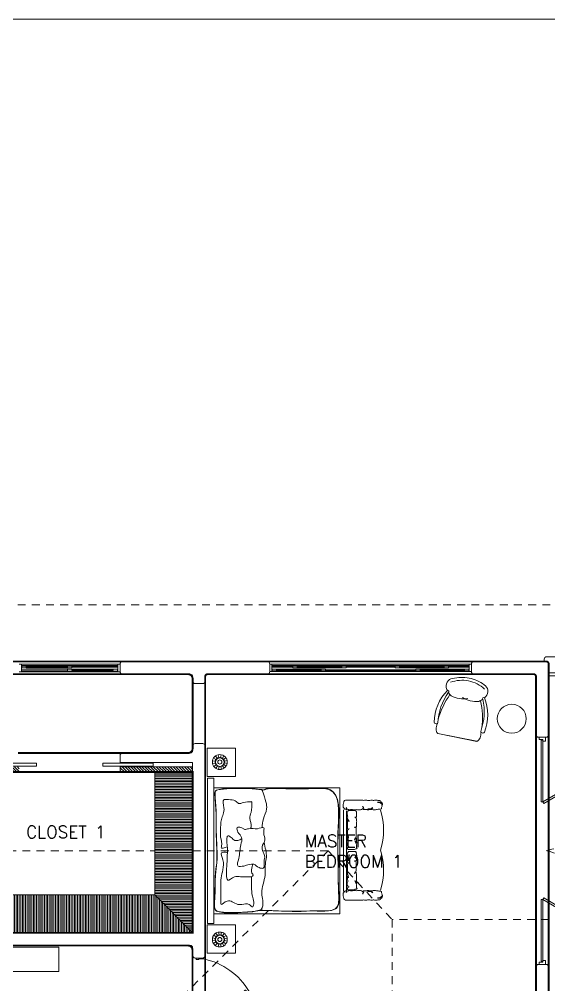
# Model space of a CAD drawing. Header units: metres. Extents: x 8 to 2416, y -346 to 476.
# Drawn here: x 221.16 to 229.56, y -229.36 to -214.06 of the extents above; entities that cross this region are included whole.
import ezdxf

# ---------------------------------------------------------------- set-up
doc = ezdxf.new("R2010")
doc.units = ezdxf.units.M
doc.linetypes.add('0', pattern=[0])
doc.linetypes.add('HIDDEN2', pattern=[0.1875, 0.125, -0.0625])
doc.layers.get('0').update_dxf_attribs({"color": 250, "linetype": '0', "lineweight": 20})
doc.layers.get('Defpoints').update_dxf_attribs({"color": 6})
for name, color, linetype, lineweight in [('A-DOOR', 35, 'Continuous', 5), ('A-WALL', 250, 'Continuous', 20), ('baños', 140, 'Continuous', 0), ('closets', 253, 'Continuous', 0), ('cristales', 131, 'Continuous', 0), ('MOBILIARIOS', 252, 'Continuous', 0), ('muros bajitos', 252, 'Continuous', 5), ('piso', 253, 'Continuous', 0), ('PLF 01', 252, 'Continuous', 9), ('textos', 7, 'Continuous', 0)]:
    doc.layers.add(name, color=color, linetype=linetype, lineweight=lineweight)
doc.layers.add('REVESTIMIENTO EXTERIOR', color=7, linetype='Continuous', lineweight=5, true_color=0xffdebd)
doc.layers.add('Techos 1', color=7, linetype='HIDDEN2', lineweight=9, true_color=0x42391a)
doc.styles.get("Standard").update_dxf_attribs({"font": 'arial.ttf', "height": 0.1875})

# ---------------------------------------------------------------- blocks, each defined once
blk = doc.blocks.new('A$Ca3ef8f56')
at = {"layer": 'MOBILIARIOS'}
for p, q in [((0.003, 0.153), (0.003, 1.452)), ((0.053, 0.169), (0.053, 1.428))]:
    blk.add_line(p, q, dxfattribs=at)
for points in [[(0.625, 1.532), (0.621, 1.543), (0.613, 1.554), (0.602, 1.556), (0.6, 1.567), (0.591, 1.578), (0.58, 1.582), (0.564, 1.584), (0.553, 1.584), (0.542, 1.585), (0.531, 1.585), (0.52, 1.586), (0.498, 1.586), (0.487, 1.584), (0.476, 1.584), (0.465, 1.585), (0.454, 1.587), (0.44, 1.587), (0.423, 1.584), (0.412, 1.584), (0.401, 1.582), (0.389, 1.582), (0.377, 1.586), (0.353, 1.586), (0.341, 1.585), (0.33, 1.584), (0.314, 1.585), (0.303, 1.587), (0.252, 1.587), (0.241, 1.589), (0.23, 1.589), (0.218, 1.586), (0.087, 1.586), (0.075, 1.585), (0.039, 1.585), (0.024, 1.579), (0.012, 1.568), (0.009, 1.557), (0.006, 1.545), (0.004, 1.534), (0, 1.523), (0, 1.512), (0.001, 1.501), (0.002, 1.488), (0.002, 1.477), (0.011, 1.465), (0.015, 1.454), (0.026, 1.444), (0.037, 1.442), (0.048, 1.438), (0.059, 1.438), (0.061, 1.449), (0.05, 1.454), (0.048, 1.464)], [(0.471, 1.466), (0.462, 1.455), (0.451, 1.454), (0.434, 1.451), (0.423, 1.451), (0.411, 1.449), (0.4, 1.446), (0.388, 1.446), (0.383, 1.435), (0.395, 1.433), (0.407, 1.435), (0.419, 1.437), (0.432, 1.438), (0.463, 1.438), (0.474, 1.436), (0.516, 1.436), (0.527, 1.437), (0.538, 1.437), (0.555, 1.442), (0.567, 1.444), (0.585, 1.444), (0.597, 1.446), (0.608, 1.449), (0.609, 1.46), (0.609, 1.471), (0.615, 1.482), (0.618, 1.493), (0.616, 1.504), (0.622, 1.515), (0.622, 1.526), (0.611, 1.53), (0.6, 1.539), (0.589, 1.54), (0.585, 1.551), (0.574, 1.552), (0.544, 1.552)], [(0.544, 1.554), (0.561, 1.556), (0.572, 1.556), (0.585, 1.554), (0.596, 1.546), (0.607, 1.537), (0.618, 1.535), (0.621, 1.535)], [(0.05, 1.468), (0.056, 1.457), (0.064, 1.446), (0.076, 1.437), (0.09, 1.437), (0.106, 1.436), (0.117, 1.437), (0.133, 1.44), (0.149, 1.44), (0.16, 1.436), (0.198, 1.436), (0.215, 1.437), (0.226, 1.435), (0.238, 1.432), (0.251, 1.433), (0.262, 1.435), (0.273, 1.436), (0.284, 1.437), (0.297, 1.438), (0.3, 1.449), (0.311, 1.454), (0.322, 1.457), (0.324, 1.468), (0.314, 1.479), (0.307, 1.488)], [(0.095, 1.377), (0.084, 1.377), (0.076, 1.387), (0.067, 1.398), (0.067, 1.408), (0.071, 1.418), (0.081, 1.423), (0.182, 1.423), (0.192, 1.415), (0.203, 1.413), (0.213, 1.413), (0.22, 1.403), (0.213, 1.392), (0.211, 1.381), (0.211, 1.34), (0.208, 1.329), (0.203, 1.319), (0.198, 1.309), (0.194, 1.299), (0.189, 1.289), (0.186, 1.282)], [(0.311, 1.491), (0.32, 1.48), (0.325, 1.469), (0.327, 1.458), (0.315, 1.448), (0.323, 1.437), (0.35, 1.437), (0.366, 1.44), (0.378, 1.44), (0.389, 1.441), (0.4, 1.448), (0.413, 1.452), (0.44, 1.452), (0.452, 1.455), (0.46, 1.466), (0.47, 1.469)], [(0.084, 1.234), (0.084, 1.224), (0.081, 1.214), (0.071, 1.205), (0.071, 1.258), (0.072, 1.271), (0.072, 1.299), (0.071, 1.309), (0.066, 1.319), (0.066, 1.352), (0.072, 1.362), (0.074, 1.372), (0.084, 1.374), (0.09, 1.374)], [(0.093, 0.99), (0.088, 1.001), (0.078, 1.004), (0.071, 1.014), (0.071, 1.024), (0.069, 1.035), (0.069, 1.086), (0.071, 1.096), (0.071, 1.183), (0.078, 1.195), (0.081, 1.205), (0.083, 1.215), (0.086, 1.227), (0.086, 1.229)], [(0.189, 1.277), (0.192, 1.287), (0.199, 1.297), (0.203, 1.307), (0.204, 1.318), (0.215, 1.321), (0.216, 1.311), (0.213, 1.3), (0.213, 1.248), (0.211, 1.237), (0.211, 1.168), (0.209, 1.157), (0.206, 1.147), (0.196, 1.139), (0.191, 1.149), (0.189, 1.159), (0.182, 1.166)], [(0.182, 1.164), (0.186, 1.147), (0.189, 1.137), (0.199, 1.135), (0.206, 1.125), (0.208, 1.115), (0.209, 1.103), (0.209, 1.05), (0.208, 1.04), (0.209, 1.029), (0.209, 1.006), (0.208, 0.995), (0.204, 0.985), (0.204, 0.975), (0.194, 0.97), (0.184, 0.97), (0.182, 0.966), (0.203, 0.966), (0.211, 0.956), (0.211, 0.897), (0.213, 0.886), (0.215, 0.876), (0.213, 0.966), (0.211, 0.956), (0.211, 0.935), (0.206, 0.925), (0.196, 0.915), (0.187, 0.908)], [(0.211, 0.845), (0.211, 0.835), (0.204, 0.824), (0.194, 0.816), (0.083, 0.816), (0.076, 0.83), (0.067, 0.84), (0.066, 0.85), (0.066, 0.86), (0.067, 0.87), (0.067, 0.881), (0.071, 0.891), (0.072, 0.908), (0.069, 0.918), (0.069, 0.939), (0.081, 0.94), (0.083, 0.959), (0.09, 0.869), (0.1, 0.871), (0.098, 0.874)], [(0.095, 0.876), (0.086, 0.966), (0.081, 0.956), (0.079, 0.945), (0.069, 0.94), (0.067, 0.951), (0.069, 0.961), (0.071, 0.873), (0.071, 0.883), (0.069, 0.897), (0.067, 0.908), (0.067, 0.949), (0.071, 0.961), (0.071, 0.982), (0.069, 0.992), (0.074, 1.002), (0.084, 1.001), (0.088, 0.99), (0.09, 0.987)], [(0.095, 0.74), (0.084, 0.74), (0.076, 0.75), (0.067, 0.76), (0.067, 0.771), (0.071, 0.781), (0.081, 0.786), (0.182, 0.786), (0.192, 0.777), (0.203, 0.776), (0.213, 0.776), (0.22, 0.766), (0.213, 0.755), (0.211, 0.743), (0.211, 0.703), (0.208, 0.692), (0.203, 0.682), (0.198, 0.672), (0.194, 0.662), (0.189, 0.651), (0.186, 0.645)], [(0.187, 0.903), (0.196, 0.913), (0.206, 0.915), (0.211, 0.905), (0.211, 0.852), (0.209, 0.841), (0.206, 0.831), (0.196, 0.824)], [(0.084, 0.597), (0.084, 0.587), (0.081, 0.576), (0.071, 0.568), (0.071, 0.621), (0.072, 0.634), (0.072, 0.662), (0.071, 0.672), (0.066, 0.682), (0.066, 0.714), (0.072, 0.725), (0.074, 0.735), (0.084, 0.737), (0.09, 0.737)], [(0.093, 0.453), (0.088, 0.463), (0.078, 0.467), (0.071, 0.477), (0.071, 0.487), (0.069, 0.497), (0.069, 0.549), (0.071, 0.559), (0.071, 0.646), (0.078, 0.658), (0.081, 0.568), (0.083, 0.578), (0.086, 0.59), (0.086, 0.592)], [(0.189, 0.639), (0.192, 0.65), (0.199, 0.66), (0.203, 0.67), (0.204, 0.68), (0.215, 0.684), (0.216, 0.674), (0.213, 0.663), (0.213, 0.61), (0.211, 0.6), (0.211, 0.63), (0.209, 0.62), (0.206, 0.61), (0.196, 0.601), (0.191, 0.612), (0.189, 0.622), (0.182, 0.629)], [(0.182, 0.627), (0.186, 0.61), (0.189, 0.6), (0.199, 0.598), (0.206, 0.588), (0.208, 0.578), (0.209, 0.566), (0.209, 0.513), (0.208, 0.503), (0.209, 0.492), (0.209, 0.468), (0.208, 0.458), (0.204, 0.448), (0.204, 0.438), (0.194, 0.433), (0.184, 0.433), (0.182, 0.429), (0.203, 0.429), (0.211, 0.419), (0.211, 0.359), (0.213, 0.349), (0.215, 0.339), (0.213, 0.329), (0.211, 0.318), (0.211, 0.298), (0.206, 0.288), (0.196, 0.278), (0.187, 0.271)], [(0.095, 0.339), (0.086, 0.329), (0.081, 0.318), (0.079, 0.308), (0.069, 0.303), (0.067, 0.313), (0.069, 0.324), (0.071, 0.336), (0.071, 0.346), (0.069, 0.359), (0.067, 0.371), (0.067, 0.412), (0.071, 0.424), (0.071, 0.445), (0.069, 0.455), (0.074, 0.465), (0.084, 0.463), (0.088, 0.453), (0.09, 0.45)], [(0.211, 0.193), (0.211, 0.182), (0.204, 0.172), (0.194, 0.164), (0.083, 0.164), (0.076, 0.177), (0.067, 0.187), (0.066, 0.198), (0.066, 0.223), (0.067, 0.233), (0.067, 0.243), (0.071, 0.254), (0.072, 0.271), (0.069, 0.281), (0.069, 0.301), (0.081, 0.303), (0.083, 0.322), (0.09, 0.332), (0.1, 0.334), (0.098, 0.337)], [(0.05, 0.121), (0.056, 0.132), (0.064, 0.143), (0.076, 0.151), (0.09, 0.151), (0.106, 0.153), (0.117, 0.151), (0.133, 0.149), (0.149, 0.149), (0.16, 0.153), (0.198, 0.153), (0.215, 0.151), (0.226, 0.154), (0.238, 0.156), (0.251, 0.155), (0.262, 0.154), (0.273, 0.153), (0.284, 0.151), (0.297, 0.15), (0.3, 0.139), (0.311, 0.134), (0.322, 0.132), (0.324, 0.121), (0.314, 0.11), (0.307, 0.1)], [(0.187, 0.266), (0.196, 0.276), (0.206, 0.278), (0.211, 0.267), (0.211, 0.199), (0.209, 0.189), (0.206, 0.179), (0.196, 0.172)], [(0.471, 0.122), (0.462, 0.133), (0.451, 0.134), (0.434, 0.138), (0.423, 0.138), (0.411, 0.139), (0.4, 0.143), (0.388, 0.143), (0.383, 0.154), (0.395, 0.155), (0.407, 0.154), (0.419, 0.151), (0.432, 0.15), (0.463, 0.15), (0.474, 0.153), (0.516, 0.153), (0.527, 0.151), (0.538, 0.151), (0.555, 0.147), (0.567, 0.144), (0.585, 0.144), (0.597, 0.143), (0.608, 0.139), (0.609, 0.128), (0.609, 0.117), (0.615, 0.106), (0.618, 0.095), (0.616, 0.084), (0.622, 0.073), (0.622, 0.062), (0.611, 0.059), (0.6, 0.05), (0.589, 0.049), (0.585, 0.038), (0.574, 0.037), (0.544, 0.037)], [(0.625, 0.056), (0.621, 0.045), (0.613, 0.034), (0.602, 0.033), (0.6, 0.022), (0.591, 0.011), (0.58, 0.006), (0.564, 0.005), (0.553, 0.005), (0.542, 0.004), (0.531, 0.004), (0.52, 0.002), (0.498, 0.002), (0.487, 0.005), (0.476, 0.005), (0.465, 0.004), (0.454, 0.001), (0.44, 0.001), (0.423, 0.005), (0.412, 0.005), (0.401, 0.006), (0.389, 0.006), (0.377, 0.002), (0.353, 0.002), (0.341, 0.004), (0.33, 0.005), (0.314, 0.004), (0.303, 0.001), (0.252, 0.001), (0.241, 0), (0.23, 0), (0.218, 0.002), (0.087, 0.002), (0.075, 0.004), (0.039, 0.004), (0.024, 0.01), (0.012, 0.021), (0.009, 0.032), (0.006, 0.044), (0.004, 0.055), (0, 0.066), (0, 0.077), (0.001, 0.088), (0.002, 0.1), (0.002, 0.111), (0.011, 0.123), (0.015, 0.134), (0.026, 0.144), (0.037, 0.147), (0.048, 0.15), (0.059, 0.15), (0.061, 0.139), (0.05, 0.134), (0.048, 0.125)], [(0.311, 0.098), (0.32, 0.109), (0.325, 0.12), (0.327, 0.131), (0.315, 0.14), (0.323, 0.151), (0.35, 0.151), (0.366, 0.149), (0.378, 0.149), (0.389, 0.148), (0.4, 0.14), (0.413, 0.137), (0.44, 0.137), (0.452, 0.133), (0.46, 0.122), (0.47, 0.12)], [(0.544, 0.034), (0.561, 0.033), (0.572, 0.033), (0.585, 0.034), (0.596, 0.043), (0.607, 0.051), (0.618, 0.054), (0.621, 0.054)]]:
    blk.add_lwpolyline(points, dxfattribs=at)
for centre in [(-0.385, 1.111), (-0.385, 0.478)]:
    blk.add_arc(centre, 1.026, 342.0399, 17.9601, dxfattribs=at)
blk = doc.blocks.new('A$Ca77e88c0')
at = {"layer": 'MOBILIARIOS', "linetype": 'Continuous'}
for p, q in [((0, 1.346), (0.243, 0.761)), ((0.243, 0.76), (0, 1.346))]:
    blk.add_line(p, q, dxfattribs=at)
for points in [[(1.008, 1.422, 0.103931), (0.857, 1.635, 0.481643), (0.668, 1.624, 0.047693), (0.654, 1.599, 0.047693)], [(1.008, 1.422, -0.103931), (1.053, 1.163, -0.481643), (0.912, 1.038, -0.047693), (0.884, 1.046, -0.047693)]]:
    blk.add_lwpolyline(points, format="xyb", dxfattribs=at)
blk.add_circle((0.849, 0.5), 0.23, dxfattribs=at)
for centre, radius, start, end in [((0.521, 0.874), 0.736, 79.5964, 123.1415), ((0.612, 0.667), 0.901, 88.3763, 121.4796), ((0.612, 0.667), 0.901, 88.3763, 121.4796), ((0.858, 1.457), 0.248, 153.2165, 169.9182), ((0.858, 1.457), 0.248, 153.2165, 169.9182), ((0.643, 1.585), 0.0175, 250.4542, 52.0587), ((0.643, 1.585), 0.0175, 250.4542, 52.0587), ((0.462, 1.187), 0.549, 23.3314, 53.5948), ((0.462, 1.187), 0.549, 23.3314, 53.5948), ((0.1, 1.319), 0.103, 121.9514, 165.0616), ((0.482, 0.53), 0.979, 111.4631, 116.5118), ((0.142, 1.468), 0.0325, 136.3787, 235.7351), ((0.142, 1.468), 0.0325, 235.6979, 268.7539), ((0.587, 0.249), 1.279, 88.4542, 107.9351), ((0.587, 0.249), 1.279, 88.4542, 107.9351), ((1.028, 1.543), 0.416, 185.8786, 223.4033), ((1.028, 1.543), 0.416, 185.8786, 223.4033), ((0.456, 1.2), 0.549, 351.575, 21.8384), ((0.456, 1.2), 0.549, 351.575, 21.8384), ((1.108, 1.351), 0.416, 181.7665, 219.2912), ((-0.121, 1.949), 1.279, 297.2347, 316.7156), ((-0.121, 1.949), 1.279, 297.2347, 316.7156), ((0.927, 1.291), 0.248, 235.2516, 251.9533), ((0.927, 1.291), 0.248, 235.2516, 251.9533), ((0.194, 1.672), 0.901, 283.6902, 316.7935), ((0.194, 1.672), 0.901, 283.6902, 316.7935), ((0.277, 1.462), 0.736, 282.0283, 325.5734), ((0.867, 1.048), 0.0175, 353.1111, 154.7156), ((0.867, 1.048), 0.0175, 353.1111, 154.7156), ((0.005, 1.677), 0.979, 288.6412, 293.6898), ((0.431, 0.774), 0.0325, 169.4347, 268.7911), ((0.431, 0.774), 0.0325, 136.3787, 169.4347), ((0.431, 0.774), 0.0325, 136.3787, 169.4347), ((0.295, 0.849), 0.103, 240.0914, 283.2016)]:
    blk.add_arc(centre, radius, start, end, dxfattribs=at)
blk = doc.blocks.new('A$Cb50f4bf1')
at = {"layer": 'MOBILIARIOS'}
for p, q in [((0.45, 0.45), (0, 0.45)), ((0, 0.45), (0, 0)), ((0.131, 0.315), (0.17, 0.29)), ((0.163, 0.348), (0.189, 0.311)), ((0.206, 0.366), (0.215, 0.322)), ((0.252, 0.367), (0.244, 0.322)), ((0.295, 0.35), (0.27, 0.312)), ((0.328, 0.318), (0.291, 0.292)), ((0.45, 0), (0.45, 0.45)), ((0.114, 0.272), (0.159, 0.264)), ((0.115, 0.226), (0.16, 0.235)), ((0.134, 0.183), (0.171, 0.209)), ((0.167, 0.151), (0.191, 0.189)), ((0.21, 0.134), (0.218, 0.179)), ((0.256, 0.135), (0.246, 0.179)), ((0.298, 0.154), (0.272, 0.191)), ((0.33, 0.187), (0.292, 0.211)), ((0.346, 0.276), (0.302, 0.266)), ((0.347, 0.23), (0.302, 0.238)), ((0, 0), (0.45, 0))]:
    blk.add_line(p, q, dxfattribs=at)
for radius in [0.118, 0.0729, 0.0684, 0.0328]:
    blk.add_circle((0.231, 0.251), radius, dxfattribs=at)
blk = doc.blocks.new('puerta 1.00')
at = {"layer": 'A-DOOR'}
for p, q in [((-0.15, -0.012), (-0.937, -0.395)), ((-0.138, -0.038), (-0.925, -0.42)), ((-0.138, -0.038), (-0.15, -0.012)), ((-0.937, -0.395), (-0.925, -0.42)), ((-0.895, -0.374), (-0.9, -0.364)), ((-0.878, -0.366), (-0.883, -0.356)), ((-0.882, -0.4), (-0.877, -0.41)), ((-0.865, -0.392), (-0.86, -0.402))]:
    blk.add_line(p, q, dxfattribs=at)
for points in [[(-0.08, 0), (-0.08, -0.025), (-0.125, -0.025), (-0.125, -0.012), (-0.2, -0.012), (-0.2, 0), (-0.08, 0)], [(-0.08, -0.95), (-0.08, -0.925), (-0.125, -0.925), (-0.125, -0.937), (-0.2, -0.937), (-0.2, -0.95), (-0.08, -0.95)]]:
    blk.add_lwpolyline(points, dxfattribs=at)
blk.add_arc((0.037, 0.16), 1.123, 211.1336, 257.8343, dxfattribs=at)
for points in [[(-0.898, -0.364), (-0.903, -0.364), (-0.912, -0.359), (-0.917, -0.35), (-0.917, -0.34), (-0.912, -0.332), (-0.903, -0.327), (-0.893, -0.327), (-0.884, -0.332), (-0.879, -0.34), (-0.879, -0.35), (-0.884, -0.359), (-0.893, -0.364), (-0.898, -0.364)], [(-0.862, -0.439), (-0.867, -0.439), (-0.875, -0.434), (-0.88, -0.426), (-0.88, -0.416), (-0.875, -0.407), (-0.867, -0.402), (-0.857, -0.402), (-0.848, -0.407), (-0.843, -0.416), (-0.843, -0.426), (-0.848, -0.434), (-0.857, -0.439), (-0.862, -0.439)]]:
    blk.add_open_spline(points, degree=2, dxfattribs=at)
blk = doc.blocks.new('A$C2f9b60d5')
at = {"layer": 'A-DOOR'}
for p, q in [((0, 0.101), (0.06, 0.101)), ((0, 0.101), (0, 0.001)), ((0.035, 0.001), (0, 0.001)), ((0.035, 0.061), (0.035, 0.001)), ((0.06, 0.061), (0.035, 0.061)), ((0.06, 0.061), (0.06, 0.101)), ((3.6, 0.1), (3.54, 0.1)), ((3.54, 0.06), (3.54, 0.1)), ((3.54, 0.06), (3.565, 0.06)), ((3.565, 0.06), (3.565, 0)), ((3.565, 0), (3.6, 0)), ((3.6, 0.1), (3.6, 0))]:
    blk.add_line(p, q, dxfattribs=at)
for points in [[(0.631, 0.734), (1.025, 0.06), (1.051, 0.076), (0.658, 0.749)], [(2.966, 0.734), (2.572, 0.06), (2.546, 0.075), (2.94, 0.749)], [(0.045, 0.061), (1.025, 0.06), (1.025, 0.03), (0.045, 0.03)], [(3.552, 0.06), (2.572, 0.06), (2.572, 0.03), (3.552, 0.03)]]:
    blk.add_lwpolyline(points, close=True, dxfattribs=at)
at = {"layer": 'A-DOOR', "linetype": 'HIDDEN2'}
for centre, start, end in [((0.96, -0.049), 10.7613, 110.7488), ((2.637, -0.049), 69.2325, 169.2199)]:
    blk.add_arc(centre, 0.854, start, end, dxfattribs=at)
blk = doc.blocks.new('PL BASE 2N NASAS 09')
at = {"layer": 'closets'}
h = blk.add_hatch(dxfattribs=at)
h.set_pattern_fill('LINE', color=256, scale=0.2)
h.set_pattern_definition([(0, (-797.039285, 240.410376), (0, 0.025), [])])
h.paths.add_polyline_path([(173.948, -6.962), (173.348, -6.962), (173.348, -8.212), (173.948, -8.212)])
h.paths.add_polyline_path([(173.948, -8.212), (173.348, -8.212), (173.348, -8.912), (173.948, -9.512), (173.948, -9.442)])
h.paths.add_polyline_path([(170.648, -8.212), (170.048, -8.212), (170.048, -9.512), (170.648, -8.912)])
h.paths.add_polyline_path([(170.648, -6.962), (170.048, -6.962), (170.048, -8.212), (170.648, -8.212)])
h = blk.add_hatch(dxfattribs=at)
h.set_pattern_fill('LINE', color=256, scale=0.2, angle=90)
h.set_pattern_definition([(90, (-796.989285, 240.460376), (-0.025, 2e-18), [])])
h.paths.add_polyline_path([(173.348, -8.912), (170.648, -8.912), (170.048, -9.512), (173.87, -9.511), (173.948, -9.512)])
at = {"layer": 'PLF 01'}
h = blk.add_hatch(dxfattribs=at)
h.set_pattern_fill('LINE', color=256, scale=0.01, angle=-45)
h.set_pattern_definition([(315, (-49.91428, -62.667007), (0.0224506403, 0.0224506403), [])])
edge = h.paths.add_edge_path()
edge.add_arc((171.168, -6.932), 0.03, 270, 360)
edge.add_line((171.198, -6.932), (171.198, -6.882))
edge.add_line((171.198, -6.882), (170.048, -6.882))
edge.add_line((170.048, -6.882), (170.048, -6.962))
edge.add_line((170.048, -6.962), (171.168, -6.962))
edge = h.paths.add_edge_path()
edge.add_line((173.948, -6.962), (173.948, -6.882))
edge.add_line((173.948, -6.882), (172.798, -6.882))
edge.add_line((172.798, -6.882), (172.798, -6.932))
edge.add_arc((172.828, -6.932), 0.03, 180.0427, 269.9573)
edge.add_line((172.828, -6.962), (173.948, -6.962))
at = {"layer": 'A-DOOR'}
for p, q in [((171.148, -5.212), (172.838, -5.212)), ((171.198, -5.253), (172.798, -5.253)), ((171.232, -5.373), (171.232, -5.253)), ((171.232, -5.273), (172.764, -5.273)), ((171.238, -5.286), (171.239, -5.284)), ((171.238, -5.313), (171.238, -5.286)), ((171.239, -5.314), (171.238, -5.313)), ((171.239, -5.284), (171.32, -5.284)), ((171.304, -5.314), (171.239, -5.314)), ((171.306, -5.313), (171.304, -5.314)), ((171.323, -5.295), (171.306, -5.295)), ((171.306, -5.295), (171.306, -5.313)), ((171.306, -5.298), (171.311, -5.298)), ((171.306, -5.298), (171.311, -5.298)), ((171.311, -5.296), (171.317, -5.3)), ((171.311, -5.3), (171.317, -5.296)), ((171.95, -5.315), (171.319, -5.315)), ((171.32, -5.284), (171.322, -5.286)), ((171.32, -5.284), (171.949, -5.284)), ((171.322, -5.286), (171.324, -5.294)), ((171.324, -5.295), (171.323, -5.295)), ((171.324, -5.294), (171.324, -5.295)), ((171.948, -5.286), (171.946, -5.294)), ((171.946, -5.294), (171.946, -5.295)), ((171.946, -5.295), (171.946, -5.295)), ((171.946, -5.295), (171.964, -5.295)), ((171.949, -5.284), (171.948, -5.286)), ((172.03, -5.284), (171.949, -5.284)), ((171.959, -5.296), (171.953, -5.3)), ((171.959, -5.3), (171.953, -5.296)), ((171.964, -5.298), (171.959, -5.298)), ((171.964, -5.298), (171.959, -5.298)), ((171.964, -5.295), (171.964, -5.313)), ((171.964, -5.313), (171.965, -5.314)), ((171.965, -5.332), (171.964, -5.334)), ((171.964, -5.334), (171.964, -5.361)), ((171.965, -5.314), (172.03, -5.314)), ((172.03, -5.332), (171.965, -5.332)), ((172.032, -5.286), (172.03, -5.284)), ((172.032, -5.313), (172.03, -5.314)), ((172.032, -5.334), (172.03, -5.332)), ((172.032, -5.313), (172.032, -5.286)), ((172.032, -5.351), (172.032, -5.334)), ((172.032, -5.348), (172.037, -5.348)), ((172.032, -5.348), (172.037, -5.348)), ((172.049, -5.351), (172.032, -5.351)), ((172.037, -5.35), (172.043, -5.346)), ((172.037, -5.346), (172.043, -5.35)), ((172.045, -5.331), (172.676, -5.331)), ((172.048, -5.361), (172.05, -5.353)), ((172.05, -5.352), (172.049, -5.351)), ((172.05, -5.353), (172.05, -5.352)), ((172.672, -5.352), (172.672, -5.351)), ((172.672, -5.351), (172.69, -5.351)), ((172.672, -5.353), (172.672, -5.352)), ((172.674, -5.361), (172.672, -5.353)), ((172.685, -5.35), (172.679, -5.346)), ((172.685, -5.346), (172.679, -5.35)), ((172.69, -5.348), (172.685, -5.348)), ((172.69, -5.348), (172.685, -5.348)), ((172.69, -5.334), (172.691, -5.332)), ((172.69, -5.351), (172.69, -5.334)), ((172.691, -5.332), (172.756, -5.332)), ((172.756, -5.332), (172.758, -5.334)), ((172.758, -5.334), (172.758, -5.361)), ((172.764, -5.373), (172.764, -5.253)), ((175.133, -5.212), (178.413, -5.212)), ((175.173, -5.252), (178.373, -5.252)), ((175.207, -5.252), (175.207, -5.372)), ((175.207, -5.272), (178.339, -5.272)), ((175.214, -5.331), (175.213, -5.332)), ((175.213, -5.332), (175.213, -5.359)), ((175.279, -5.331), (175.214, -5.331)), ((175.281, -5.332), (175.279, -5.331)), ((175.281, -5.35), (175.281, -5.332)), ((175.281, -5.347), (175.286, -5.347)), ((175.281, -5.347), (175.286, -5.347)), ((175.298, -5.35), (175.281, -5.35)), ((175.286, -5.349), (175.292, -5.345)), ((175.286, -5.345), (175.292, -5.349)), ((175.975, -5.33), (175.294, -5.33)), ((175.297, -5.359), (175.299, -5.351)), ((175.299, -5.35), (175.298, -5.35)), ((175.299, -5.351), (175.299, -5.35)), ((175.539, -5.284), (175.54, -5.283)), ((175.539, -5.311), (175.539, -5.284)), ((175.54, -5.313), (175.539, -5.311)), ((175.54, -5.283), (175.621, -5.283)), ((175.605, -5.313), (175.54, -5.313)), ((175.607, -5.311), (175.605, -5.313)), ((175.624, -5.294), (175.607, -5.294)), ((175.607, -5.294), (175.607, -5.311)), ((175.607, -5.297), (175.612, -5.297)), ((175.607, -5.297), (175.612, -5.297)), ((175.612, -5.295), (175.618, -5.299)), ((175.612, -5.299), (175.618, -5.295)), ((175.62, -5.314), (176.301, -5.314)), ((175.621, -5.283), (175.623, -5.284)), ((176.3, -5.283), (175.621, -5.283)), ((175.623, -5.284), (175.625, -5.292)), ((175.625, -5.293), (175.624, -5.294)), ((175.625, -5.292), (175.625, -5.293)), ((175.971, -5.351), (175.971, -5.35)), ((175.971, -5.35), (175.971, -5.35)), ((175.971, -5.35), (175.989, -5.35)), ((175.973, -5.359), (175.971, -5.351)), ((175.984, -5.349), (175.978, -5.345)), ((175.984, -5.345), (175.978, -5.349)), ((175.989, -5.347), (175.984, -5.347)), ((175.989, -5.347), (175.984, -5.347)), ((175.989, -5.332), (175.99, -5.331)), ((175.989, -5.35), (175.989, -5.332)), ((175.99, -5.331), (176.055, -5.331)), ((176.057, -5.332), (176.055, -5.331)), ((176.057, -5.332), (176.057, -5.359)), ((176.299, -5.284), (176.297, -5.292)), ((176.297, -5.292), (176.297, -5.293)), ((176.297, -5.293), (176.297, -5.294)), ((176.297, -5.294), (176.315, -5.294)), ((176.3, -5.283), (176.299, -5.284)), ((176.381, -5.283), (176.3, -5.283)), ((176.31, -5.295), (176.304, -5.299)), ((176.31, -5.299), (176.304, -5.295)), ((176.315, -5.297), (176.31, -5.297)), ((176.315, -5.297), (176.31, -5.297)), ((176.315, -5.294), (176.315, -5.311)), ((176.315, -5.311), (176.316, -5.313)), ((176.316, -5.313), (176.381, -5.313)), ((176.383, -5.284), (176.381, -5.283)), ((176.381, -5.313), (176.383, -5.311)), ((176.383, -5.311), (176.383, -5.284)), ((177.163, -5.284), (177.164, -5.283)), ((177.163, -5.311), (177.163, -5.284)), ((177.164, -5.313), (177.163, -5.311)), ((177.164, -5.283), (177.245, -5.283)), ((177.229, -5.313), (177.164, -5.313)), ((177.231, -5.311), (177.229, -5.313)), ((177.248, -5.294), (177.231, -5.294)), ((177.231, -5.294), (177.231, -5.311)), ((177.231, -5.297), (177.236, -5.297)), ((177.231, -5.297), (177.236, -5.297)), ((177.236, -5.295), (177.242, -5.299)), ((177.236, -5.299), (177.242, -5.295)), ((177.925, -5.314), (177.244, -5.314)), ((177.245, -5.283), (177.247, -5.284)), ((177.245, -5.283), (177.924, -5.283)), ((177.247, -5.284), (177.249, -5.292)), ((177.249, -5.293), (177.248, -5.294)), ((177.249, -5.292), (177.249, -5.293)), ((177.489, -5.332), (177.49, -5.331)), ((177.489, -5.332), (177.489, -5.359)), ((177.555, -5.331), (177.49, -5.331)), ((177.557, -5.332), (177.555, -5.331)), ((177.557, -5.35), (177.557, -5.332)), ((177.557, -5.347), (177.562, -5.347)), ((177.557, -5.347), (177.562, -5.347)), ((177.574, -5.35), (177.557, -5.35)), ((177.562, -5.349), (177.568, -5.345)), ((177.562, -5.345), (177.568, -5.349)), ((177.57, -5.33), (178.251, -5.33)), ((177.573, -5.359), (177.575, -5.351)), ((177.575, -5.35), (177.574, -5.35)), ((177.575, -5.351), (177.575, -5.35)), ((177.923, -5.284), (177.921, -5.292)), ((177.921, -5.292), (177.921, -5.293)), ((177.921, -5.293), (177.921, -5.294)), ((177.921, -5.294), (177.939, -5.294)), ((177.924, -5.283), (177.923, -5.284)), ((178.005, -5.283), (177.924, -5.283)), ((177.934, -5.295), (177.928, -5.299)), ((177.934, -5.299), (177.928, -5.295)), ((177.939, -5.297), (177.934, -5.297)), ((177.939, -5.297), (177.934, -5.297)), ((177.939, -5.294), (177.939, -5.311)), ((177.939, -5.311), (177.94, -5.313)), ((177.94, -5.313), (178.005, -5.313)), ((178.007, -5.284), (178.005, -5.283)), ((178.005, -5.313), (178.007, -5.311)), ((178.007, -5.311), (178.007, -5.284)), ((178.247, -5.351), (178.247, -5.35)), ((178.247, -5.35), (178.247, -5.35)), ((178.247, -5.35), (178.265, -5.35)), ((178.249, -5.359), (178.247, -5.351)), ((178.26, -5.349), (178.254, -5.345)), ((178.26, -5.345), (178.254, -5.349)), ((178.265, -5.347), (178.26, -5.347)), ((178.265, -5.347), (178.26, -5.347)), ((178.265, -5.332), (178.266, -5.331)), ((178.265, -5.35), (178.265, -5.332)), ((178.266, -5.331), (178.331, -5.331)), ((178.331, -5.331), (178.333, -5.332)), ((178.333, -5.332), (178.333, -5.359)), ((178.339, -5.252), (178.339, -5.372)), ((171.158, -5.412), (172.838, -5.412)), ((171.198, -5.373), (172.798, -5.373)), ((171.964, -5.361), (171.965, -5.362)), ((171.965, -5.362), (172.046, -5.362)), ((172.046, -5.362), (172.048, -5.361)), ((172.675, -5.362), (172.046, -5.362)), ((172.675, -5.362), (172.674, -5.361)), ((172.756, -5.362), (172.675, -5.362)), ((172.758, -5.361), (172.756, -5.362)), ((175.133, -5.412), (178.413, -5.412)), ((175.173, -5.372), (178.373, -5.372)), ((175.213, -5.359), (175.214, -5.361)), ((175.214, -5.361), (175.295, -5.361)), ((175.295, -5.361), (175.297, -5.359)), ((175.295, -5.361), (175.974, -5.361)), ((175.974, -5.361), (175.973, -5.359)), ((176.055, -5.361), (175.974, -5.361)), ((176.057, -5.359), (176.055, -5.361)), ((177.489, -5.359), (177.49, -5.361)), ((177.49, -5.361), (177.571, -5.361)), ((177.571, -5.361), (177.573, -5.359)), ((178.25, -5.361), (177.571, -5.361)), ((178.25, -5.361), (178.249, -5.359)), ((178.331, -5.361), (178.25, -5.361)), ((178.333, -5.359), (178.331, -5.361))]:
    blk.add_line(p, q, dxfattribs=at)
at = {"layer": 'A-DOOR', "color": 8}
for p, q in [((171.232, -5.279), (172.764, -5.279)), ((171.964, -5.344), (171.232, -5.344)), ((171.964, -5.35), (171.232, -5.35)), ((172.764, -5.296), (172.032, -5.296)), ((172.764, -5.302), (172.032, -5.302)), ((175.207, -5.278), (178.339, -5.278)), ((175.539, -5.295), (175.207, -5.295)), ((175.539, -5.301), (175.207, -5.301)), ((177.489, -5.343), (176.057, -5.343)), ((177.489, -5.349), (176.057, -5.349)), ((176.383, -5.295), (177.163, -5.295)), ((176.383, -5.301), (177.163, -5.301)), ((178.007, -5.295), (178.339, -5.295)), ((178.007, -5.301), (178.339, -5.301)), ((171.232, -5.367), (172.764, -5.367)), ((175.207, -5.366), (178.339, -5.366))]:
    blk.add_line(p, q, dxfattribs=at)
at = {"layer": 'A-DOOR'}
for points in [[(171.306, -5.298), (171.311, -5.298), (171.311, -5.298), (171.306, -5.298)], [(171.323, -5.295), (171.311, -5.295), (171.311, -5.296), (171.323, -5.296)], [(171.311, -5.296), (171.317, -5.296), (171.317, -5.3), (171.311, -5.3)], [(171.311, -5.296), (171.959, -5.296), (171.959, -5.3), (171.311, -5.3)], [(171.323, -5.3), (171.311, -5.3), (171.311, -5.301), (171.323, -5.301)], [(171.317, -5.296), (171.322, -5.296), (171.322, -5.3), (171.317, -5.3)], [(171.946, -5.295), (171.958, -5.295), (171.958, -5.296), (171.946, -5.296)], [(171.946, -5.3), (171.958, -5.3), (171.958, -5.301), (171.946, -5.301)], [(171.953, -5.296), (171.948, -5.296), (171.948, -5.3), (171.953, -5.3)], [(171.959, -5.296), (171.953, -5.296), (171.953, -5.3), (171.959, -5.3)], [(171.964, -5.298), (171.959, -5.298), (171.959, -5.298), (171.964, -5.298)], [(172.032, -5.348), (172.037, -5.348), (172.037, -5.348), (172.032, -5.348)], [(172.049, -5.346), (172.037, -5.346), (172.037, -5.345), (172.049, -5.345)], [(172.685, -5.35), (172.037, -5.35), (172.037, -5.346), (172.685, -5.346)], [(172.037, -5.35), (172.043, -5.35), (172.043, -5.346), (172.037, -5.346)], [(172.049, -5.351), (172.037, -5.351), (172.037, -5.35), (172.049, -5.35)], [(172.043, -5.35), (172.048, -5.35), (172.048, -5.346), (172.043, -5.346)], [(172.672, -5.346), (172.684, -5.346), (172.684, -5.345), (172.672, -5.345)], [(172.672, -5.351), (172.684, -5.351), (172.684, -5.35), (172.672, -5.35)], [(172.679, -5.35), (172.674, -5.35), (172.674, -5.346), (172.679, -5.346)], [(172.685, -5.35), (172.679, -5.35), (172.679, -5.346), (172.685, -5.346)], [(172.69, -5.348), (172.685, -5.348), (172.685, -5.348), (172.69, -5.348)], [(175.281, -5.347), (175.286, -5.347), (175.286, -5.347), (175.281, -5.347)], [(175.298, -5.345), (175.286, -5.345), (175.286, -5.344), (175.298, -5.344)], [(175.286, -5.349), (175.292, -5.349), (175.292, -5.345), (175.286, -5.345)], [(175.286, -5.349), (175.984, -5.349), (175.984, -5.345), (175.286, -5.345)], [(175.298, -5.35), (175.286, -5.35), (175.286, -5.349), (175.298, -5.349)], [(175.292, -5.349), (175.297, -5.349), (175.297, -5.345), (175.292, -5.345)], [(175.607, -5.297), (175.612, -5.297), (175.612, -5.297), (175.607, -5.297)], [(175.624, -5.294), (175.612, -5.294), (175.612, -5.295), (175.624, -5.295)], [(176.31, -5.295), (175.612, -5.295), (175.612, -5.299), (176.31, -5.299)], [(175.612, -5.295), (175.618, -5.295), (175.618, -5.299), (175.612, -5.299)], [(175.624, -5.299), (175.612, -5.299), (175.612, -5.3), (175.624, -5.3)], [(175.618, -5.295), (175.623, -5.295), (175.623, -5.299), (175.618, -5.299)], [(175.971, -5.345), (175.983, -5.345), (175.983, -5.344), (175.971, -5.344)], [(175.971, -5.35), (175.983, -5.35), (175.983, -5.349), (175.971, -5.349)], [(175.978, -5.349), (175.973, -5.349), (175.973, -5.345), (175.978, -5.345)], [(175.984, -5.349), (175.978, -5.349), (175.978, -5.345), (175.984, -5.345)], [(175.989, -5.347), (175.984, -5.347), (175.984, -5.347), (175.989, -5.347)], [(176.297, -5.294), (176.309, -5.294), (176.309, -5.295), (176.297, -5.295)], [(176.297, -5.299), (176.309, -5.299), (176.309, -5.3), (176.297, -5.3)], [(176.304, -5.295), (176.299, -5.295), (176.299, -5.299), (176.304, -5.299)], [(176.31, -5.295), (176.304, -5.295), (176.304, -5.299), (176.31, -5.299)], [(176.315, -5.297), (176.31, -5.297), (176.31, -5.297), (176.315, -5.297)], [(177.231, -5.297), (177.236, -5.297), (177.236, -5.297), (177.231, -5.297)], [(177.248, -5.294), (177.236, -5.294), (177.236, -5.295), (177.248, -5.295)], [(177.236, -5.295), (177.242, -5.295), (177.242, -5.299), (177.236, -5.299)], [(177.236, -5.295), (177.934, -5.295), (177.934, -5.299), (177.236, -5.299)], [(177.248, -5.299), (177.236, -5.299), (177.236, -5.3), (177.248, -5.3)], [(177.242, -5.295), (177.247, -5.295), (177.247, -5.299), (177.242, -5.299)], [(177.557, -5.347), (177.562, -5.347), (177.562, -5.347), (177.557, -5.347)], [(177.574, -5.345), (177.562, -5.345), (177.562, -5.344), (177.574, -5.344)], [(178.26, -5.349), (177.562, -5.349), (177.562, -5.345), (178.26, -5.345)], [(177.562, -5.349), (177.568, -5.349), (177.568, -5.345), (177.562, -5.345)], [(177.574, -5.35), (177.562, -5.35), (177.562, -5.349), (177.574, -5.349)], [(177.568, -5.349), (177.573, -5.349), (177.573, -5.345), (177.568, -5.345)], [(177.921, -5.294), (177.933, -5.294), (177.933, -5.295), (177.921, -5.295)], [(177.921, -5.299), (177.933, -5.299), (177.933, -5.3), (177.921, -5.3)], [(177.928, -5.295), (177.923, -5.295), (177.923, -5.299), (177.928, -5.299)], [(177.934, -5.295), (177.928, -5.295), (177.928, -5.299), (177.934, -5.299)], [(177.939, -5.297), (177.934, -5.297), (177.934, -5.297), (177.939, -5.297)], [(178.247, -5.345), (178.259, -5.345), (178.259, -5.344), (178.247, -5.344)], [(178.247, -5.35), (178.259, -5.35), (178.259, -5.349), (178.247, -5.349)], [(178.254, -5.349), (178.249, -5.349), (178.249, -5.345), (178.254, -5.345)], [(178.26, -5.349), (178.254, -5.349), (178.254, -5.345), (178.26, -5.345)], [(178.265, -5.347), (178.26, -5.347), (178.26, -5.347), (178.265, -5.347)], [(171.472, -6.822), (170.672, -6.822), (170.672, -6.872), (171.472, -6.872)], [(172.523, -6.822), (173.323, -6.822), (173.323, -6.872), (172.523, -6.872)]]:
    blk.add_lwpolyline(points, close=True, dxfattribs=at)
for points in [[(171.308, -5.314, 0.341999), (171.306, -5.312), (171.306, -5.312), (171.306, -5.302), (171.307, -5.301), (171.324, -5.301), (171.324, -5.302), (171.32, -5.314, -0.339454), (171.319, -5.315), (171.31, -5.315, -0.341999)], [(171.961, -5.314, -0.341999), (171.963, -5.312), (171.964, -5.312), (171.964, -5.302), (171.963, -5.301), (171.946, -5.301), (171.946, -5.302), (171.949, -5.314, 0.339454), (171.95, -5.315), (171.959, -5.315, 0.341999)], [(172.034, -5.333, -0.341999), (172.032, -5.334), (172.032, -5.335), (172.032, -5.344), (172.033, -5.345), (172.05, -5.345), (172.05, -5.345), (172.046, -5.333, 0.339454), (172.045, -5.331), (172.036, -5.331, 0.341999)], [(172.687, -5.333, 0.341999), (172.689, -5.334), (172.69, -5.335), (172.69, -5.344), (172.689, -5.345), (172.672, -5.345), (172.672, -5.345), (172.675, -5.333, -0.339454), (172.676, -5.331), (172.685, -5.331, -0.341999)], [(175.283, -5.331, -0.341999), (175.281, -5.333), (175.281, -5.333), (175.281, -5.343), (175.282, -5.344), (175.299, -5.344), (175.299, -5.343), (175.295, -5.331, 0.339454), (175.294, -5.33), (175.285, -5.33, 0.341999)], [(175.609, -5.312, 0.341999), (175.607, -5.311), (175.607, -5.31), (175.607, -5.301), (175.608, -5.3), (175.625, -5.3), (175.625, -5.3), (175.621, -5.313, -0.339454), (175.62, -5.314), (175.611, -5.314, -0.341999)], [(175.986, -5.331, 0.341999), (175.988, -5.333), (175.989, -5.333), (175.989, -5.343), (175.988, -5.344), (175.971, -5.344), (175.971, -5.343), (175.974, -5.331, -0.339454), (175.975, -5.33), (175.984, -5.33, -0.341999)], [(176.312, -5.312, -0.341999), (176.314, -5.311), (176.315, -5.31), (176.315, -5.301), (176.314, -5.3), (176.297, -5.3), (176.297, -5.3), (176.3, -5.313, 0.339454), (176.301, -5.314), (176.31, -5.314, 0.341999)], [(177.233, -5.312, 0.341999), (177.231, -5.311), (177.231, -5.31), (177.231, -5.301), (177.232, -5.3), (177.249, -5.3), (177.249, -5.3), (177.245, -5.313, -0.339454), (177.244, -5.314), (177.235, -5.314, -0.341999)], [(177.559, -5.331, -0.341999), (177.557, -5.333), (177.557, -5.333), (177.557, -5.343), (177.558, -5.344), (177.575, -5.344), (177.575, -5.343), (177.571, -5.331, 0.339454), (177.57, -5.33), (177.561, -5.33, 0.341999)], [(177.936, -5.312, -0.341999), (177.938, -5.311), (177.939, -5.31), (177.939, -5.301), (177.938, -5.3), (177.921, -5.3), (177.921, -5.3), (177.924, -5.313, 0.339454), (177.925, -5.314), (177.934, -5.314, 0.341999)], [(178.262, -5.331, 0.341999), (178.264, -5.333), (178.265, -5.333), (178.265, -5.343), (178.264, -5.344), (178.247, -5.344), (178.247, -5.343), (178.25, -5.331, -0.339454), (178.251, -5.33), (178.26, -5.33, -0.341999)]]:
    blk.add_lwpolyline(points, format="xyb", close=True, dxfattribs=at)
at = {"layer": 'A-DOOR', "color": 7}
for points in [[(171.311, -5.3), (171.959, -5.3), (171.959, -5.296), (171.311, -5.296)], [(172.685, -5.346), (172.037, -5.346), (172.037, -5.35), (172.685, -5.35)], [(175.286, -5.345), (175.984, -5.345), (175.984, -5.349), (175.286, -5.349)], [(176.31, -5.299), (175.612, -5.299), (175.612, -5.295), (176.31, -5.295)], [(177.236, -5.299), (177.934, -5.299), (177.934, -5.295), (177.236, -5.295)], [(178.26, -5.345), (177.562, -5.345), (177.562, -5.349), (178.26, -5.349)]]:
    blk.add_lwpolyline(points, close=True, dxfattribs=at)
at = {"layer": 'A-WALL'}
for p, q in [((172.798, -5.372), (172.798, -5.252)), ((172.838, -5.212), (175.133, -5.212)), ((175.173, -5.252), (175.173, -5.372)), ((178.373, -5.252), (178.373, -5.372)), ((178.413, -5.212), (179.558, -5.212)), ((178.413, -5.212), (179.558, -5.212)), ((179.598, -5.252), (179.598, -6.372)), ((172.838, -5.412), (173.908, -5.412)), ((173.948, -5.452), (173.948, -5.522)), ((174.148, -5.522), (174.148, -5.452)), ((174.188, -5.412), (175.133, -5.412)), ((178.413, -5.412), (179.358, -5.412)), ((179.398, -5.452), (179.398, -6.372)), ((174.108, -5.562), (173.988, -5.562)), ((179.558, -6.412), (179.438, -6.412)), ((179.468, -6.412), (179.528, -6.412)), ((173.948, -6.552), (173.948, -6.622)), ((174.108, -6.512), (173.988, -6.512)), ((174.148, -6.552), (174.148, -9.872)), ((172.798, -6.702), (172.798, -6.812)), ((172.838, -6.662), (173.908, -6.662)), ((172.798, -6.812), (173.948, -6.812)), ((172.798, -6.882), (173.948, -6.882)), ((172.798, -6.882), (172.798, -6.932)), ((173.948, -6.812), (173.948, -9.512)), ((172.828, -6.962), (173.948, -6.962)), ((173.948, -9.512), (170.048, -9.512)), ((173.908, -9.712), (169.848, -9.712)), ((173.948, -9.752), (173.948, -9.872)), ((174.108, -9.912), (173.988, -9.912)), ((179.398, -10.052), (179.398, -10.972)), ((179.438, -10.012), (179.558, -10.012)), ((179.598, -10.052), (179.598, -11.972))]:
    blk.add_line(p, q, dxfattribs=at)
for centre, radius, start, end in [((172.838, -5.252), 0.04, 90, 180), ((175.133, -5.252), 0.04, 0, 90), ((178.413, -5.252), 0.04, 90, 180), ((179.558, -5.252), 0.04, 0, 90), ((172.838, -5.372), 0.04, 180, 270), ((173.908, -5.452), 0.04, 360, 90), ((174.188, -5.452), 0.04, 90, 180), ((175.133, -5.372), 0.04, 270, 0), ((178.413, -5.372), 0.04, 180, 270), ((179.358, -5.452), 0.04, 0, 90), ((173.988, -5.522), 0.04, 180, 270), ((174.108, -5.522), 0.04, 270, 360), ((179.438, -6.372), 0.04, 180, 270), ((179.558, -6.372), 0.04, 270, 0), ((173.988, -6.552), 0.04, 90, 180), ((174.108, -6.552), 0.04, 0, 90), ((172.838, -6.702), 0.04, 90, 180), ((173.908, -6.622), 0.04, 270, 0), ((172.828, -6.932), 0.03, 180, 270), ((173.908, -9.752), 0.04, 0, 90), ((173.988, -9.872), 0.04, 180, 270), ((174.108, -9.872), 0.04, 270, 0), ((179.438, -10.052), 0.04, 90, 180), ((179.558, -10.052), 0.04, 360, 90)]:
    blk.add_arc(centre, radius, start, end, dxfattribs=at)
at = {"layer": 'closets'}
for p, q in [((173.348, -6.962), (173.348, -8.912)), ((173.348, -8.912), (170.648, -8.912)), ((173.348, -8.912), (173.948, -9.512))]:
    blk.add_line(p, q, dxfattribs=at)
at = {"layer": 'cristales', "const_width": 0.004}
for points in [[(171.322, -5.298), (171.948, -5.298)], [(172.674, -5.348), (172.048, -5.348)], [(175.297, -5.347), (175.973, -5.347)], [(176.299, -5.297), (175.623, -5.297)], [(177.247, -5.297), (177.923, -5.297)], [(178.249, -5.347), (177.573, -5.347)]]:
    blk.add_lwpolyline(points, dxfattribs=at)
at = {"layer": 'muros bajitos'}
for p, q in [((183.998, -5.389), (179.598, -5.389)), ((183.998, -5.437), (179.598, -5.437))]:
    blk.add_line(p, q, dxfattribs=at)
at = {"layer": 'piso'}
for p, q in [((179.528, -5.212), (179.528, -5.175)), ((179.568, -5.135), (184.633, -5.135)), ((179.598, -6.372), (179.598, -10.052)), ((173.948, -9.872), (173.948, -10.902))]:
    blk.add_line(p, q, dxfattribs=at)
blk.add_arc((179.568, -5.175), 0.04, 90, 180, dxfattribs=at)
at = {"layer": 'Techos 1'}
for p, q in [((157.448, -4.312), (185.498, -4.312)), ((161.348, -8.212), (176.098, -8.212)), ((172.194, -12.112), (176.098, -8.212)), ((176.098, -8.212), (177.114, -9.301))]:
    blk.add_line(p, q, dxfattribs=at)
blk.add_lwpolyline([(180.508, -9.301), (177.114, -9.301), (177.114, -21.123), (180.508, -21.123)], close=True, dxfattribs=at)
at = {"color": 1, "rotation": 270}
blk.add_blockref('A$C2f9b60d5', (179.447, -6.412), dxfattribs=at)
at = {"layer": 'A-DOOR', "rotation": 180}
blk.add_blockref('puerta 1.00', (173.923, -10.862), dxfattribs=at)
at = {"layer": 'baños', "linetype": 'Continuous', "flags": 8}
for tag, p in [('MODELNUMBER', (167.133, -5.631, 0)), ('TRADENAME', (167.133, -5.631, 0)), ('PRODUCT', (167.133, -5.631, 0)), ('MATERIAL', (167.133, -5.631, 0)), ('MODELNUMBER', (168.308, -5.631, 0)), ('TRADENAME', (168.308, -5.631, 0)), ('PRODUCT', (168.308, -5.631, 0)), ('MATERIAL', (168.308, -5.631, 0))]:
    blk.add_attdef(tag, p, '', height=0.0000254, rotation=180.0001, dxfattribs=at)
at = {"layer": 'textos', "char_height": 0.195, "attachment_point": 7}
for s, insert, width in [('{\\Fromans|c0;CLOSET 1}', (171.306, -8.012), 3.40488), ('{\\Fromans|c0;MASTER BEDROOM 1}', (175.727, -8.478), 1.85497)]:
    blk.add_mtext(s, dxfattribs=dict(at, insert=insert, width=width))
blk = doc.blocks.new('PL MUEBLES 2N NASAS 09')
at = {"layer": 'MOBILIARIOS'}
for points in [[(224.097, 53.355), (224.197, 53.355), (224.197, 55.655), (224.097, 55.655)], [(224.197, 53.505), (226.197, 53.505), (226.197, 55.505), (224.197, 55.505)], [(224.213, 55.414), (224.229, 55.166), (224.234, 55.078), (224.235, 54.834), (224.235, 54.783), (224.239, 54.64), (224.245, 54.508), (224.247, 54.443), (224.247, 54.363), (224.244, 54.307), (224.233, 54.219), (224.224, 54.151), (224.22, 54.092), (224.22, 53.996), (224.219, 53.958), (224.217, 53.896), (224.212, 53.781), (224.206, 53.704), (224.208, 53.624), (224.212, 53.589), (224.222, 53.567), (224.242, 53.549), (224.286, 53.535), (224.362, 53.524), (224.456, 53.52), (224.582, 53.524), (224.688, 53.53), (224.736, 53.534), (224.786, 53.535), (224.82, 53.538), (224.86, 53.547), (224.895, 53.555), (224.921, 53.559), (225.027, 53.557), (225.143, 53.553), (225.274, 53.546), (225.44, 53.542), (225.545, 53.544), (225.585, 53.545), (225.663, 53.547), (225.746, 53.551), (225.786, 53.552), (225.837, 53.55), (225.886, 53.55), (225.963, 53.549), (226.009, 53.552), (226.064, 53.56), (226.104, 53.572), (226.138, 53.591), (226.16, 53.618), (226.175, 53.651), (226.181, 53.685), (226.184, 53.739), (226.182, 53.798), (226.18, 53.842), (226.177, 53.888), (226.176, 53.931), (226.175, 53.982), (226.174, 54.033), (226.173, 54.158), (226.174, 54.246), (226.171, 54.304), (226.168, 54.463), (226.168, 54.598), (226.17, 54.773), (226.177, 54.945), (226.182, 55.083), (226.181, 55.16), (226.175, 55.234), (226.16, 55.321), (226.136, 55.383), (226.1, 55.434), (226.049, 55.474), (226.006, 55.485), (225.956, 55.493), (225.898, 55.498), (225.799, 55.495), (225.709, 55.492), (225.624, 55.491), (225.531, 55.489), (225.384, 55.491), (225.29, 55.492), (225.237, 55.495), (225.182, 55.496), (225.12, 55.496), (225.065, 55.493), (225.032, 55.487), (224.989, 55.472), (224.974, 55.468), (224.959, 55.475), (224.894, 55.484), (224.818, 55.493), (224.715, 55.495), (224.547, 55.496), (224.459, 55.495), (224.398, 55.491), (224.338, 55.486), (224.281, 55.477), (224.243, 55.465), (224.227, 55.457), (224.218, 55.445), (224.214, 55.426)], [(220.476, 52.978), (221.741, 52.978), (221.741, 52.592), (220.476, 52.592)]]:
    blk.add_lwpolyline(points, close=True, dxfattribs=at)
blk.add_arc((224.794, 55.275), 0.00932, 11.2673, 115.5634, dxfattribs=at)
for points, knots in [([(224.944, 53.562), (224.944, 53.562), (224.944, 53.562), (224.944, 53.562), (224.942, 53.562), (224.907, 53.562), (224.837, 53.541), (224.665, 53.533), (224.458, 53.517), (224.228, 53.541), (224.202, 53.627), (224.228, 53.877), (224.215, 54.148), (224.268, 54.337), (224.228, 54.758), (224.246, 55.12), (224.213, 55.394), (224.228, 55.493), (224.62, 55.493), (224.806, 55.493), (224.948, 55.473), (224.961, 55.473), (224.977, 55.461), (225.047, 55.493), (225.112, 55.493), (225.233, 55.493)], [2.895366, 2.895366, 2.895366, 2.895366, 2.896475, 3.053535, 3.138588, 3.190252, 3.29358, 3.393683, 3.686394, 3.848283, 3.942303, 4.166996, 4.499824, 4.847407, 5.433591, 5.797126, 6.093613, 6.186669, 6.495546, 6.666013, 6.828452, 7.059973, 7.190877, 7.299822, 7.383928, 7.383928, 7.383928, 7.383928]), ([(224.968, 55.468), (225.022, 55.301), (225.063, 55.179), (224.978, 55.021), (224.967, 54.919), (224.967, 54.873)], [0.0005696, 0.0005696, 0.0005696, 0.0005696, 0.2116189, 0.3895346, 0.5346505, 0.5346505, 0.5346505, 0.5346505]), ([(225.92, 55.493), (225.959, 55.49), (226.212, 55.466), (226.156, 54.812), (226.166, 54.432), (226.172, 54.237)], [0, 0, 0, 0, 0.117685, 0.761841, 1.437924, 1.437924, 1.437924, 1.437924]), ([(224.79, 55.283), (224.751, 55.283), (224.686, 55.282), (224.592, 55.238), (224.534, 55.317), (224.46, 55.312), (224.313, 55.33), (224.395, 55.146), (224.3, 55.011), (224.311, 54.85), (224.294, 54.71), (224.342, 54.622), (224.301, 54.527), (224.368, 54.557), (224.415, 54.568)], [0, 0, 0, 0, 0.125513, 0.209774, 0.279098, 0.385114, 0.440556, 0.579971, 0.776155, 0.956632, 1.067828, 1.221054, 1.242986, 1.352802, 1.352802, 1.352802, 1.352802]), ([(224.803, 55.277), (224.803, 55.222), (224.804, 55.136), (224.75, 55.004), (224.804, 54.932), (224.788, 54.876), (224.787, 54.859)], [0, 0, 0, 0, 0.1739603, 0.2732689, 0.4204064, 0.4281347, 0.4281347, 0.4281347, 0.4281347]), ([(224.689, 54.842), (224.704, 54.843), (224.798, 54.875), (224.859, 54.83), (225.015, 54.901), (224.975, 54.768), (225.04, 54.676), (224.926, 54.56), (225.026, 54.435), (224.987, 54.344), (225.012, 54.214), (224.899, 54.236), (224.822, 54.324), (224.708, 54.265), (224.549, 54.244), (224.616, 54.431), (224.608, 54.556), (224.665, 54.722), (224.581, 54.781), (224.549, 54.898), (224.626, 54.884), (224.689, 54.842)], [0.483205, 0.483205, 0.483205, 0.483205, 0.53364, 0.686105, 0.79098, 0.874215, 0.993951, 1.121456, 1.272938, 1.391058, 1.496021, 1.56567, 1.671481, 1.841411, 1.931504, 2.070402, 2.301906, 2.427526, 2.537167, 2.607901, 2.719001, 2.719001, 2.719001, 2.719001]), ([(224.644, 54.697), (224.623, 54.685), (224.588, 54.669), (224.518, 54.665), (224.483, 54.713), (224.386, 54.777), (224.423, 54.564), (224.412, 54.445), (224.408, 54.287), (224.393, 54.175), (224.411, 53.997), (224.524, 54.115), (224.633, 54.084), (224.725, 54.099), (224.791, 54.088), (224.837, 54.118), (224.774, 54.17), (224.812, 54.235), (224.811, 54.283), (224.81, 54.295)], [0.032571, 0.032571, 0.032571, 0.032571, 0.107712, 0.156224, 0.235226, 0.291111, 0.451247, 0.617718, 0.770472, 0.95788, 1.036962, 1.155398, 1.259301, 1.397905, 1.433881, 1.478271, 1.518706, 1.629903, 1.669516, 1.669516, 1.669516, 1.669516]), ([(224.996, 54.638), (225.011, 54.558), (225.05, 54.447), (225.005, 54.271), (225.032, 54.089), (224.922, 53.857), (225.002, 53.658), (224.953, 53.578), (224.942, 53.562)], [0.780746, 0.780746, 0.780746, 0.780746, 1.031047, 1.138144, 1.338216, 1.638789, 1.87051, 1.932727, 1.932727, 1.932727, 1.932727]), ([(224.798, 54.093), (224.798, 54.045), (224.797, 53.935), (224.801, 53.795), (224.84, 53.712), (224.823, 53.582), (224.749, 53.689), (224.669, 53.655), (224.531, 53.649), (224.437, 53.771), (224.299, 53.61), (224.316, 53.8), (224.308, 53.911), (224.309, 54.074), (224.347, 54.212), (224.363, 54.348), (224.283, 54.492), (224.378, 54.482), (224.413, 54.479), (224.416, 54.479)], [0, 0, 0, 0, 0.152599, 0.305824, 0.413498, 0.490111, 0.57095, 0.695693, 0.751084, 0.933009, 1.04478, 1.135217, 1.336369, 1.489125, 1.623798, 1.783333, 1.909904, 2.000264, 2.007333, 2.007333, 2.007333, 2.007333]), ([(226.172, 54.237), (226.172, 54.105), (226.172, 53.909), (226.193, 53.613), (226.061, 53.541), (225.784, 53.559), (225.558, 53.541), (225.133, 53.554), (225.036, 53.562), (224.944, 53.562)], [0, 0, 0, 0, 0.418295, 0.63409, 0.877661, 1.085184, 1.239382, 1.462689, 1.680419, 1.680419, 1.680419, 1.680419])]:
    blk.add_open_spline(points, degree=3, knots=knots, dxfattribs=at)
blk.add_open_spline([(225.233, 55.493), (225.54, 55.478), (225.727, 55.494), (225.92, 55.493)], degree=3, dxfattribs=at)
blk.add_blockref('PL BASE 2N NASAS 09', (49.914, 62.717))
for name, p, rotation in [('A$Ca77e88c0', (228.869, 55.615), 56.16031382123446), ('A$Cb50f4bf1', (224.545, 55.681), 89.99999999999993)]:
    blk.add_blockref(name, p, dxfattribs=dict(at, rotation=rotation))
at = {"layer": 'MOBILIARIOS', "xscale": -1}
for name, p, rotation in [('A$Ca3ef8f56', (226.251, 55.31), 180), ('A$Cb50f4bf1', (224.545, 53.33), 90.00000000000007)]:
    blk.add_blockref(name, p, dxfattribs=dict(at, rotation=rotation))

msp = doc.modelspace()

# ---------------------------------------------------------------- linework, layer by layer
at = {"layer": 'Defpoints', "lineweight": 13}
msp.add_lwpolyline([(188.67521, -214.0553), (244.97329, -214.0553), (244.97329, -254.8443), (188.67521, -254.8443)], close=True, dxfattribs=at)
at = {"layer": 'REVESTIMIENTO EXTERIOR', "const_width": 0.03}
for points in [[(215.26242, -230.15712, -0.44183988), (215.19182, -230.23637), (208.35182, -230.23633), (208.31182, -230.19633), (208.31182, -224.27633, -0.41421356), (208.35182, -224.23633), (229.52182, -224.23633, -0.46436914), (229.56182, -224.27633), (229.56182, -244.19633), (229.52182, -244.23633), (223.95182, -244.23633)], [(221.14182, -225.68633), (223.84182, -225.68633, 0.41421356), (223.91182, -225.61633), (223.91182, -224.50633, 0.41421356), (223.84182, -224.43633), (220.08182, -224.43633, 0.41421356), (220.01182, -224.50633), (220.01182, -225.61633)], [(216.55181, -238.23631), (222.9401, -238.23818, 0.41421356), (223.0101, -238.16818), (223.0101, -230.07818, -0.39517233), (223.05883, -230.03312), (223.8401, -230.03818, 0.63936448), (223.9101, -229.96818), (223.9101, -228.80818, 0.41421356), (223.8401, -228.73818), (222.7901, -228.73818), (219.81147, -228.73633), (219.81182, -228.17633, 0.41421356), (219.77182, -228.13633), (215.30181, -228.13816, 0.41409406), (215.26182, -228.17816), (215.26182, -230.16637)]]:
    msp.add_lwpolyline(points, format="xyb", dxfattribs=at)
msp.add_lwpolyline([(229.36182, -224.47633, 0.41421356), (229.32182, -224.43633), (224.15182, -224.43633, 0.41421356), (224.11182, -224.47633), (224.11182, -229.99633, 0.41421356), (224.15182, -230.03633), (229.32182, -230.03633, 0.41421356), (229.36182, -229.99633)], format="xyb", close=True, dxfattribs=at)
msp.add_lwpolyline([(220.01182, -228.53633), (223.91182, -228.53633), (223.91182, -225.98633), (220.01182, -225.98633)], close=True, dxfattribs=at)

# ---------------------------------------------------------------- block references
at = {"layer": 'REVESTIMIENTO EXTERIOR', "color": 30, "true_color": 0xf8991e}
msp.add_blockref('PL MUEBLES 2N NASAS 09', (0.05, -281.74161), dxfattribs=at)

doc.saveas('drawing.dxf')
